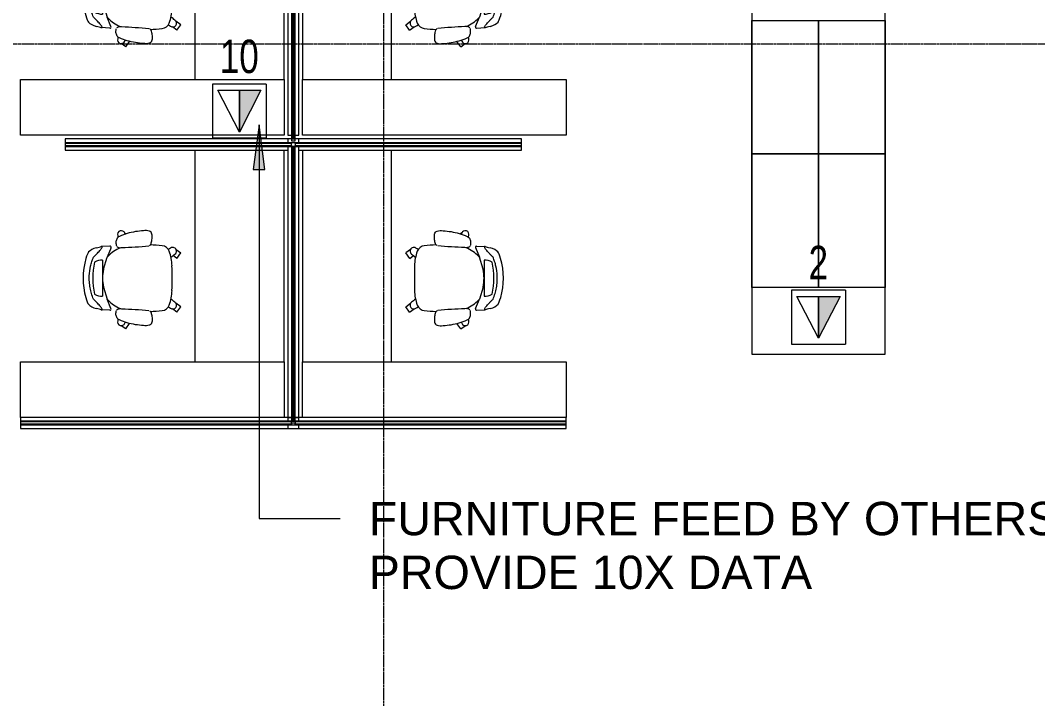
# Model space of a CAD drawing. Header units: inches. Extents: x -1205 to 1409, y -1117 to 895.
# Drawn here: x -188.3 to 85.8, y -152.6 to 30.2 of the extents above; entities that cross this region are included whole.
import ezdxf

# ---------------------------------------------------------------- set-up
doc = ezdxf.new("R2010")
doc.units = ezdxf.units.IN
doc.header["$MEASUREMENT"] = 0
doc.linetypes.add('Grid Line 1_4_', pattern=[0.4375, 0.25, -0.0625, 0.0625, -0.0625])
for name, color, linetype, lineweight in [('A-ANNO-NOTE', 131, 'Continuous', 9), ('G-ANNO-TEXT', 231, 'Continuous', 9), ('I-FURN', 30, 'Continuous', 9), ('Q-CASE', 31, 'Continuous', 9), ('S-GRID', 1, 'Continuous', 9)]:
    doc.layers.add(name, color=color, linetype=linetype, lineweight=lineweight)
doc.styles.add('Arial_1', font='arial.ttf', dxfattribs={"width": 0.75, "height": 9})
doc.styles.add('Arial_3', font='arial.ttf', dxfattribs={"height": 9})

# ---------------------------------------------------------------- blocks, each defined once
blk = doc.blocks.new('Workstation 3D - Workstation 3D-V95-8TH FLOOR TELECOM PLAN')
at = {"layer": 'I-FURN', "color": 53}
for p, q in [((-31.5, 16), (-31.5, 15)), ((-30.5, 16), (-31.5, 16)), ((-31.5, 14), (-31.5, -47)), ((-30.5, 15), (-30.5, 14.75)), ((-30.25, 15), (-30.5, 15)), ((-30.5, 14.25), (-30.5, -47)), ((-30.25, 14), (-30.25, -47)), ((-29.75, 14), (-30.25, 14)), ((45, 15), (-29.75, 15)), ((-29.75, -47), (-29.75, 14)), ((43.5, 16), (-29.5, 16)), ((44.5, 14.75), (-29.5, 14.75)), ((-29.5, 14.75), (-29.5, 14.25)), ((-29.5, 14.25), (44.5, 14.25)), ((-29.5, -47), (-29.5, 14)), ((-29.5, 14), (45, 14)), ((43.5, 15), (43.5, 16)), ((43.5, 13), (43.5, 14)), ((44.5, 14.25), (44.5, 14.75)), ((45, 14), (45, 15)), ((-28.5, -47), (-28.5, 13)), ((-28.5, 13), (43.5, 13)), ((28.5, 12), (-28.5, 12)), ((28.5, -59), (28.5, 12)), ((28.5, 12), (43.5, 12)), ((43.5, 12), (43.5, -59)), ((-28.5, -12), (28.5, -12)), ((-1.69, -17.04), (-0.79, -15.8)), ((0.66, -16.86), (-0.79, -15.8)), ((13.72, -15.8), (12.77, -17.11)), ((15.17, -16.85), (13.72, -15.8)), ((0.66, -16.86), (-0.08, -17.88)), ((15.17, -16.85), (14.29, -18.07)), ((19.66, -30.65), (18.21, -29.6)), ((-6.23, -30.93), (-5.94, -30.52)), ((19.66, -30.65), (18.8, -31.83)), ((-2.65, -34.88), (-2.5, -37.23)), ((-2.26, -34.6), (0.31, -35.68)), ((14.21, -34.62), (11.69, -35.68)), ((14.65, -34.88), (14.5, -37.23)), ((3.6, -36.65), (0.31, -35.68)), ((1.11, -36.91), (10.89, -36.91)), ((8.4, -36.65), (11.69, -35.68)), ((-31.5, -47), (-30.5, -47)), ((-30.5, -47), (-30.25, -47)), ((-30.25, -47), (-29.75, -47)), ((-29.75, -47), (-29.5, -47)), ((-29.5, -47), (-28.5, -47)), ((43.5, -59), (28.5, -59))]:
    blk.add_line(p, q, dxfattribs=at)
for centre, radius, start, end in [((-0.48, -21.04), 2.27, 109.9993, 174.0007), ((-1.29, -17.96), 1, 35.9985, 215.9985), ((11.53, -9.97), 16.11, 212.1925, 214.6823), ((2.88, -30.25), 12.08, 91.0984, 109.9993), ((-12.86, -27.69), 16.11, 35.009, 39.8044), ((6, -193.18), 175.03, 88.9016, 91.0984), ((9.12, -30.25), 12.08, 70.0007, 88.9016), ((24.86, -27.69), 16.11, 140.1956, 144.991), ((13.29, -17.96), 1, 324.0015, 144.0015), ((12.48, -21.04), 2.27, 5.9993, 70.0007), ((0.47, -9.97), 16.11, 325.3177, 327.8075), ((41.47, -25.44), 44.45, 174.0007, 178.1743), ((-29.47, -25.44), 44.45, 1.8238, 5.9993), ((-5.8, -31.84), 1, 108.0169, 287.9954), ((-0.13, -45.84), 16.11, 110.8359, 111.8074), ((-9.44, -17.17), 16.11, 284.1895, 285.7937), ((6.8, -28.48), 9.67, 201.7441, 226.3906), ((5.2, -28.48), 9.67, 313.6094, 338.2199), ((21.44, -17.17), 16.11, 254.1918, 255.8105), ((17.8, -31.84), 1, 252.0046, 72.0046), ((12.13, -45.84), 16.11, 68.1986, 69.1747), ((-2.35, -34.88), 0.299, 62.2107, 180), ((2.53, -33.61), 3.04, 217.9047, 223.0137), ((9.47, -33.61), 3.04, 316.9863, 322.0953), ((14.35, -34.88), 0.299, 360, 117.7893), ((6.54, -36.68), 5.43, 182.4742, 206.081), ((6, -25.07), 11.82, 258.2823, 281.7177), ((5.46, -36.68), 5.43, 333.9837, 357.5258), ((5.99, -18.6), 20.92, 258.0532, 282.0195)]:
    blk.add_arc(centre, radius, start, end, dxfattribs=at)
for centre, major_axis, ratio, start_param, end_param in [((2.77, -43.08), (-5.26, 6.07), 0.093478, 6.087046, 6.482366), ((0.86, -53.4), (-3.51, 16.55), 0.017492, 5.826627, 6.063799), ((10.89, -53.34), (3.75, 16.5), 0.012487, 0.219606, 0.459643), ((9.13, -43), (5.36, 5.98), 0.09349, 6.085578, 6.480904), ((8.73, -16.87), (9.2, 24.13), 0.265011, 2.77447, 3.04227), ((1.08, -41.17), (-2.19, 0.61), 0.13132, 0.233737, 1.431598), ((10.92, -41.18), (2.19, 0.62), 0.126478, 4.827339, 5.983681), ((3.93, -16.63), (-8.52, 24.38), 0.258653, 3.242363, 3.514252), ((6, -26.48), (17.15, 0), 0.912367, 4.398205, 5.023418)]:
    blk.add_ellipse(centre, major_axis=major_axis, ratio=ratio, start_param=start_param, end_param=end_param, dxfattribs=at)
for points, knots in [([(-6.68, -24.26), (-6.76, -24.52), (-6.86, -25.05), (-6.81, -25.59), (-6.76, -25.84)], [2.8426875, 2.8426875, 2.8426875, 2.8426875, 3.098779, 3.34545, 3.34545, 3.34545, 3.34545]), ([(-2.23, -31.75), (-2.28, -30.53), (-2.41, -28.09), (-2.59, -25.64), (-2.69, -24.41)], [0.04328253, 0.04328253, 0.04328253, 0.04328253, 0.06236378, 0.08167587, 0.08167587, 0.08167587, 0.08167587]), ([(14.23, -31.75), (14.28, -30.53), (14.41, -28.09), (14.59, -25.64), (14.69, -24.41)], [0.04328253, 0.04328253, 0.04328253, 0.04328253, 0.06236378, 0.08167587, 0.08167587, 0.08167587, 0.08167587]), ([(18.68, -24.26), (18.76, -24.52), (18.86, -25.05), (18.81, -25.59), (18.76, -25.84)], [2.8426875, 2.8426875, 2.8426875, 2.8426875, 3.098779, 3.34545, 3.34545, 3.34545, 3.34545]), ([(-6.76, -25.84), (-6.73, -26.58), (-6.58, -28.06), (-6.08, -30.23), (-5.57, -31.64), (-5.27, -32.32)], [3.1822403, 3.1822403, 3.1822403, 3.1822403, 3.3042578, 3.427853, 3.5514483, 3.5514483, 3.5514483, 3.5514483]), ([(18.76, -25.84), (18.73, -26.58), (18.58, -28.06), (18.08, -30.23), (17.57, -31.64), (17.27, -32.32)], [3.1822403, 3.1822403, 3.1822403, 3.1822403, 3.3042578, 3.427853, 3.5514483, 3.5514483, 3.5514483, 3.5514483]), ([(-2.59, -33.07), (-2.41, -32.9), (-2.16, -32.47), (-2.17, -31.97), (-2.23, -31.75)], [-0.815548, -0.815548, -0.815548, -0.815548, -0.244346, 0.287587, 0.287587, 0.287587, 0.287587]), ([(14.59, -33.07), (14.41, -32.9), (14.16, -32.47), (14.17, -31.97), (14.23, -31.75)], [-0.815548, -0.815548, -0.815548, -0.815548, -0.244346, 0.287587, 0.287587, 0.287587, 0.287587]), ([(0.33, -39.32), (0.14, -39.12), (-0.24, -38.75), (-0.93, -38.07), (-1.52, -37.54), (-2, -37.18), (-2.19, -37.07), (-2.28, -37.03)], [-1, -1, -1, -1, -0.833333, -0.666667, -0.333333, -0.166667, 0, 0, 0, 0]), ([(14.28, -37.03), (14.19, -37.07), (14, -37.18), (13.52, -37.54), (12.93, -38.07), (12.24, -38.75), (11.86, -39.12), (11.67, -39.32)], [-1, -1, -1, -1, -0.833333, -0.666667, -0.333333, -0.166667, 0, 0, 0, 0]), ([(11.67, -39.32), (11.17, -39.52), (10.16, -39.87), (8.59, -40.26), (6.98, -40.46), (5.02, -40.49), (3.19, -40.23), (1.53, -39.77), (0.73, -39.48), (0.33, -39.32)], [-1, -1, -1, -1, -0.861111, -0.722222, -0.583333, -0.444444, -0.222222, -0.111111, 0, 0, 0, 0])]:
    blk.add_open_spline(points, degree=3, knots=knots, dxfattribs=at)
for points in [[(-5.88, -23.58), (-6.06, -23.61), (-6.42, -23.76), (-6.63, -24.09), (-6.68, -24.26)], [(-3.48, -23.75), (-3.87, -23.64), (-4.67, -23.5), (-5.48, -23.53), (-5.88, -23.58)], [(-2.76, -24.24), (-2.85, -24.12), (-3.07, -23.92), (-3.34, -23.79), (-3.48, -23.75)], [(14.76, -24.24), (14.85, -24.12), (15.07, -23.92), (15.34, -23.79), (15.48, -23.75)], [(15.48, -23.75), (15.87, -23.64), (16.67, -23.5), (17.48, -23.53), (17.88, -23.58)], [(17.88, -23.58), (18.06, -23.61), (18.42, -23.76), (18.63, -24.09), (18.68, -24.26)], [(-5.27, -32.32), (-5.2, -32.49), (-4.99, -32.8), (-4.68, -33.01), (-4.51, -33.08)], [(17.27, -32.32), (17.2, -32.49), (16.99, -32.8), (16.68, -33.01), (16.51, -33.08)], [(-4.51, -33.08), (-4.23, -33.2), (-3.62, -33.34), (-3, -33.25), (-2.71, -33.14)], [(16.51, -33.08), (16.23, -33.2), (15.62, -33.34), (15, -33.25), (14.71, -33.14)]]:
    blk.add_open_spline(points, degree=3, dxfattribs=at)
blk = doc.blocks.new('Workstation 3D - Workstation 3D-V96-8TH FLOOR TELECOM PLAN')
at = {"layer": 'I-FURN', "color": 53}
for p, q in [((28.5, -12), (28.5, 59)), ((28.5, 59), (43.5, 59)), ((43.5, 59), (43.5, -12)), ((-30.5, 47), (-31.5, 47)), ((-31.5, 47), (-31.5, -14)), ((-30.25, 47), (-30.5, 47)), ((-30.5, 47), (-30.5, -14.25)), ((-29.75, 47), (-30.25, 47)), ((-30.25, 47), (-30.25, -14)), ((-29.75, -14), (-29.75, 47)), ((-29.5, 47), (-29.75, 47)), ((-29.5, -14), (-29.5, 47)), ((-28.5, 47), (-29.5, 47)), ((-28.5, -13), (-28.5, 47)), ((-2.65, 34.88), (-2.5, 37.23)), ((-2.26, 34.6), (0.31, 35.68)), ((3.6, 36.65), (0.31, 35.68)), ((1.11, 36.91), (10.89, 36.91)), ((8.4, 36.65), (11.69, 35.68)), ((14.21, 34.62), (11.69, 35.68)), ((14.65, 34.88), (14.5, 37.23)), ((-6.23, 30.93), (-5.94, 30.52)), ((19.66, 30.65), (18.21, 29.6)), ((19.66, 30.65), (18.8, 31.83)), ((-1.69, 17.04), (-0.79, 15.8)), ((0.66, 16.86), (-0.79, 15.8)), ((0.66, 16.86), (-0.08, 17.88)), ((13.72, 15.8), (12.77, 17.11)), ((15.17, 16.85), (13.72, 15.8)), ((15.17, 16.85), (14.29, 18.07)), ((28.5, 12), (-28.5, 12)), ((-28.5, -12), (28.5, -12)), ((43.5, -13), (-28.5, -13)), ((43.5, -12), (28.5, -12)), ((43.5, -14), (43.5, -13)), ((-31.5, -15), (-31.5, -16)), ((-31.5, -16), (-30.5, -16)), ((-30.5, -14.75), (-30.5, -15)), ((-30.5, -15), (-30.25, -15)), ((-30.25, -14), (-29.75, -14)), ((-29.75, -15), (45, -15)), ((45, -14), (-29.5, -14)), ((-29.5, -14.25), (-29.5, -14.75)), ((44.5, -14.25), (-29.5, -14.25)), ((-29.5, -14.75), (44.5, -14.75)), ((-29.5, -16), (43.5, -16)), ((43.5, -16), (43.5, -15)), ((44.5, -14.75), (44.5, -14.25)), ((45, -15), (45, -14))]:
    blk.add_line(p, q, dxfattribs=at)
for centre, radius, start, end in [((6.54, 36.68), 5.43, 153.919, 177.5258), ((5.99, 18.6), 20.92, 77.9805, 101.9468), ((5.46, 36.68), 5.43, 2.4742, 26.0163), ((2.53, 33.61), 3.04, 136.9863, 142.0953), ((6, 25.07), 11.82, 78.2823, 101.7177), ((9.47, 33.61), 3.04, 37.9047, 43.0137), ((-2.35, 34.88), 0.299, 180, 297.7893), ((6.8, 28.48), 9.67, 133.6094, 158.2559), ((5.2, 28.48), 9.67, 21.7801, 46.3906), ((14.35, 34.88), 0.299, 242.2107, 0), ((-5.8, 31.84), 1, 72.0046, 251.9831), ((-0.13, 45.84), 16.11, 248.1926, 249.1641), ((-9.44, 17.17), 16.11, 74.2063, 75.8105), ((21.44, 17.17), 16.11, 104.1895, 105.8082), ((17.8, 31.84), 1, 287.9954, 107.9954), ((12.13, 45.84), 16.11, 290.8253, 291.8014), ((41.47, 25.44), 44.45, 181.8257, 185.9993), ((-29.47, 25.44), 44.45, 354.0007, 358.1762), ((-0.48, 21.04), 2.27, 185.9993, 250.0007), ((12.48, 21.04), 2.27, 289.9993, 354.0007), ((-1.29, 17.96), 1, 144.0015, 324.0015), ((11.53, 9.97), 16.11, 145.3177, 147.8075), ((2.88, 30.25), 12.08, 250.0007, 268.9016), ((-12.86, 27.69), 16.11, 320.1956, 324.991), ((6, 193.18), 175.03, 268.9016, 271.0984), ((9.12, 30.25), 12.08, 271.0984, 289.9993), ((24.86, 27.69), 16.11, 215.009, 219.8044), ((13.29, 17.96), 1, 215.9985, 35.9985), ((0.47, 9.97), 16.11, 32.1925, 34.6823)]:
    blk.add_arc(centre, radius, start, end, dxfattribs=at)
for centre, major_axis, ratio, start_param, end_param in [((1.08, 41.17), (2.19, 0.61), 0.13132, 1.709994, 2.907856), ((6, 26.48), (-17.15, 0), 0.912367, 4.40136, 5.026573), ((10.92, 41.18), (-2.19, 0.62), 0.126478, 3.441097, 4.597438), ((0.86, 53.4), (3.51, 16.55), 0.017492, 3.360979, 3.598151), ((8.73, 16.87), (-9.2, 24.13), 0.265011, 0.099323, 0.367123), ((3.93, 16.63), (8.52, 24.38), 0.258653, 5.910526, 6.182415), ((10.89, 53.34), (-3.75, 16.5), 0.012487, 2.68195, 2.921986), ((2.77, 43.08), (5.26, 6.07), 0.093478, 2.942412, 3.337732), ((9.13, 43), (-5.36, 5.98), 0.09349, 2.943874, 3.3392)]:
    blk.add_ellipse(centre, major_axis=major_axis, ratio=ratio, start_param=start_param, end_param=end_param, dxfattribs=at)
for points, knots in [([(0.33, 39.32), (0.14, 39.12), (-0.24, 38.75), (-0.93, 38.07), (-1.52, 37.54), (-2, 37.18), (-2.19, 37.07), (-2.28, 37.03)], [-1, -1, -1, -1, -0.833333, -0.666667, -0.333333, -0.166667, 0, 0, 0, 0]), ([(11.67, 39.32), (11.17, 39.52), (10.16, 39.87), (8.59, 40.26), (6.98, 40.46), (5.02, 40.49), (3.19, 40.23), (1.53, 39.77), (0.73, 39.48), (0.33, 39.32)], [-1, -1, -1, -1, -0.861111, -0.722222, -0.583333, -0.444444, -0.222222, -0.111111, 0, 0, 0, 0]), ([(14.28, 37.03), (14.19, 37.07), (14, 37.18), (13.52, 37.54), (12.93, 38.07), (12.24, 38.75), (11.86, 39.12), (11.67, 39.32)], [-1, -1, -1, -1, -0.833333, -0.666667, -0.333333, -0.166667, 0, 0, 0, 0]), ([(-2.59, 33.07), (-2.41, 32.9), (-2.16, 32.47), (-2.17, 31.97), (-2.23, 31.75)], [-0.815548, -0.815548, -0.815548, -0.815548, -0.244346, 0.287587, 0.287587, 0.287587, 0.287587]), ([(14.59, 33.07), (14.41, 32.9), (14.16, 32.47), (14.17, 31.97), (14.23, 31.75)], [-0.815548, -0.815548, -0.815548, -0.815548, -0.244346, 0.287587, 0.287587, 0.287587, 0.287587]), ([(-6.76, 25.84), (-6.73, 26.58), (-6.58, 28.06), (-6.08, 30.23), (-5.57, 31.64), (-5.27, 32.32)], [3.1822403, 3.1822403, 3.1822403, 3.1822403, 3.3042578, 3.427853, 3.5514483, 3.5514483, 3.5514483, 3.5514483]), ([(-2.23, 31.75), (-2.28, 30.53), (-2.41, 28.09), (-2.59, 25.64), (-2.69, 24.41)], [0.04328253, 0.04328253, 0.04328253, 0.04328253, 0.06236378, 0.08167587, 0.08167587, 0.08167587, 0.08167587]), ([(14.23, 31.75), (14.28, 30.53), (14.41, 28.09), (14.59, 25.64), (14.69, 24.41)], [0.04328253, 0.04328253, 0.04328253, 0.04328253, 0.06236378, 0.08167587, 0.08167587, 0.08167587, 0.08167587]), ([(18.76, 25.84), (18.73, 26.58), (18.58, 28.06), (18.08, 30.23), (17.57, 31.64), (17.27, 32.32)], [3.1822403, 3.1822403, 3.1822403, 3.1822403, 3.3042578, 3.427853, 3.5514483, 3.5514483, 3.5514483, 3.5514483]), ([(-6.68, 24.26), (-6.76, 24.52), (-6.86, 25.05), (-6.81, 25.59), (-6.76, 25.84)], [2.8426875, 2.8426875, 2.8426875, 2.8426875, 3.098779, 3.34545, 3.34545, 3.34545, 3.34545]), ([(18.68, 24.26), (18.76, 24.52), (18.86, 25.05), (18.81, 25.59), (18.76, 25.84)], [2.8426875, 2.8426875, 2.8426875, 2.8426875, 3.098779, 3.34545, 3.34545, 3.34545, 3.34545])]:
    blk.add_open_spline(points, degree=3, knots=knots, dxfattribs=at)
for points in [[(-5.27, 32.32), (-5.2, 32.49), (-4.99, 32.8), (-4.68, 33.01), (-4.51, 33.08)], [(-4.51, 33.08), (-4.23, 33.2), (-3.62, 33.34), (-3, 33.25), (-2.71, 33.14)], [(16.51, 33.08), (16.23, 33.2), (15.62, 33.34), (15, 33.25), (14.71, 33.14)], [(17.27, 32.32), (17.2, 32.49), (16.99, 32.8), (16.68, 33.01), (16.51, 33.08)], [(-5.88, 23.58), (-6.06, 23.61), (-6.42, 23.76), (-6.63, 24.09), (-6.68, 24.26)], [(-3.48, 23.75), (-3.87, 23.64), (-4.67, 23.5), (-5.48, 23.53), (-5.88, 23.58)], [(-2.76, 24.24), (-2.85, 24.12), (-3.07, 23.92), (-3.34, 23.79), (-3.48, 23.75)], [(14.76, 24.24), (14.85, 24.12), (15.07, 23.92), (15.34, 23.79), (15.48, 23.75)], [(15.48, 23.75), (15.87, 23.64), (16.67, 23.5), (17.48, 23.53), (17.88, 23.58)], [(17.88, 23.58), (18.06, 23.61), (18.42, 23.76), (18.63, 24.09), (18.68, 24.26)]]:
    blk.add_open_spline(points, degree=3, dxfattribs=at)
blk = doc.blocks.new('Workstation 3D - Workstation 3D-V97-8TH FLOOR TELECOM PLAN')
at = {"layer": 'I-FURN', "color": 53}
for p, q in [((-31.5, 16), (-31.5, 15)), ((-30.5, 16), (-31.5, 16)), ((-31.5, 14), (-31.5, -47)), ((-30.5, 15), (-30.5, -47)), ((-30.25, 15), (-30.5, 15)), ((-30.25, 14), (-30.25, -47)), ((-29.75, 14), (-30.25, 14)), ((44.75, 15), (-29.75, 15)), ((-29.75, -47), (-29.75, 14)), ((43.5, 16), (-29.5, 16)), ((44.5, 14.75), (-29.5, 14.75)), ((-29.5, 14.75), (-29.5, 14.25)), ((-29.5, 14.25), (44.5, 14.25)), ((-29.5, -47), (-29.5, 14)), ((-29.5, 14), (44.75, 14)), ((43.5, 15), (43.5, 16)), ((44.5, 16), (43.5, 16)), ((43.5, 16), (43.5, 15)), ((43.5, 13), (43.5, 14)), ((43.5, 14), (43.5, -59)), ((44.5, 15), (44.5, 14.75)), ((44.75, 15), (44.5, 15)), ((44.5, 14.25), (44.5, 14.75)), ((44.5, 14.25), (44.5, -59)), ((45.25, 14), (44.75, 14)), ((44.75, 14), (44.75, -59)), ((45, 14), (45, 15)), ((45.5, 15), (45.25, 15)), ((45.25, -59), (45.25, 14)), ((46.5, 16), (45.5, 16)), ((45.5, -59), (45.5, 15)), ((46.5, -59), (46.5, 16)), ((-28.5, -47), (-28.5, 13)), ((-28.5, 13), (43.5, 13)), ((28.5, 12), (-28.5, 12)), ((28.5, -59), (28.5, 12)), ((28.5, 12), (43.5, 12)), ((43.5, 12), (43.5, -59)), ((-28.5, -12), (28.5, -12)), ((-1.69, -17.04), (-0.79, -15.8)), ((0.66, -16.86), (-0.79, -15.8)), ((13.72, -15.8), (12.77, -17.11)), ((15.17, -16.85), (13.72, -15.8)), ((0.66, -16.86), (-0.08, -17.88)), ((15.17, -16.85), (14.29, -18.07)), ((19.66, -30.65), (18.21, -29.6)), ((-6.23, -30.93), (-5.94, -30.52)), ((19.66, -30.65), (18.8, -31.83)), ((-2.65, -34.88), (-2.5, -37.23)), ((-2.26, -34.6), (0.31, -35.68)), ((14.21, -34.62), (11.69, -35.68)), ((14.65, -34.88), (14.5, -37.23)), ((3.6, -36.65), (0.31, -35.68)), ((1.11, -36.91), (10.89, -36.91)), ((8.4, -36.65), (11.69, -35.68)), ((-31.5, -47), (-30.5, -47)), ((-30.5, -47), (-30.25, -47)), ((-30.25, -47), (-29.75, -47)), ((-29.75, -47), (-29.5, -47)), ((-29.5, -47), (-28.5, -47)), ((43.5, -59), (28.5, -59)), ((43.5, -59), (44.5, -59)), ((44.5, -59), (44.75, -59)), ((44.75, -59), (45.25, -59)), ((45.25, -59), (45.5, -59)), ((45.5, -59), (46.5, -59))]:
    blk.add_line(p, q, dxfattribs=at)
for centre, radius, start, end in [((-0.48, -21.04), 2.27, 109.9993, 174.0007), ((-1.29, -17.96), 1, 35.9985, 215.9985), ((11.53, -9.97), 16.11, 212.1925, 214.6823), ((2.88, -30.25), 12.08, 91.0984, 109.9993), ((-12.86, -27.69), 16.11, 35.009, 39.8044), ((6, -193.18), 175.03, 88.9016, 91.0984), ((9.12, -30.25), 12.08, 70.0007, 88.9016), ((24.86, -27.69), 16.11, 140.1956, 144.991), ((13.29, -17.96), 1, 324.0015, 144.0015), ((12.48, -21.04), 2.27, 5.9993, 70.0007), ((0.47, -9.97), 16.11, 325.3177, 327.8075), ((41.47, -25.44), 44.45, 174.0007, 178.1743), ((-29.47, -25.44), 44.45, 1.8238, 5.9993), ((-5.8, -31.84), 1, 108.0169, 287.9954), ((-0.13, -45.84), 16.11, 110.8359, 111.8074), ((-9.44, -17.17), 16.11, 284.1895, 285.7937), ((6.8, -28.48), 9.67, 201.7441, 226.3906), ((5.2, -28.48), 9.67, 313.6094, 338.2199), ((21.44, -17.17), 16.11, 254.1918, 255.8105), ((17.8, -31.84), 1, 252.0046, 72.0046), ((12.13, -45.84), 16.11, 68.1986, 69.1747), ((-2.35, -34.88), 0.299, 62.2107, 180), ((2.53, -33.61), 3.04, 217.9047, 223.0137), ((9.47, -33.61), 3.04, 316.9863, 322.0953), ((14.35, -34.88), 0.299, 360, 117.7893), ((6.54, -36.68), 5.43, 182.4742, 206.081), ((6, -25.07), 11.82, 258.2823, 281.7177), ((5.46, -36.68), 5.43, 333.9837, 357.5258), ((5.99, -18.6), 20.92, 258.0532, 282.0195)]:
    blk.add_arc(centre, radius, start, end, dxfattribs=at)
for centre, major_axis, ratio, start_param, end_param in [((2.77, -43.08), (-5.26, 6.07), 0.093478, 6.087046, 6.482366), ((0.86, -53.4), (-3.51, 16.55), 0.017492, 5.826627, 6.063799), ((10.89, -53.34), (3.75, 16.5), 0.012487, 0.219606, 0.459643), ((9.13, -43), (5.36, 5.98), 0.09349, 6.085578, 6.480904), ((8.73, -16.87), (9.2, 24.13), 0.265011, 2.77447, 3.04227), ((1.08, -41.17), (-2.19, 0.61), 0.13132, 0.233737, 1.431598), ((10.92, -41.18), (2.19, 0.62), 0.126478, 4.827339, 5.983681), ((3.93, -16.63), (-8.52, 24.38), 0.258653, 3.242363, 3.514252), ((6, -26.48), (17.15, 0), 0.912367, 4.398205, 5.023418)]:
    blk.add_ellipse(centre, major_axis=major_axis, ratio=ratio, start_param=start_param, end_param=end_param, dxfattribs=at)
for points, knots in [([(-6.68, -24.26), (-6.76, -24.52), (-6.86, -25.05), (-6.81, -25.59), (-6.76, -25.84)], [2.8426875, 2.8426875, 2.8426875, 2.8426875, 3.098779, 3.34545, 3.34545, 3.34545, 3.34545]), ([(-2.23, -31.75), (-2.28, -30.53), (-2.41, -28.09), (-2.59, -25.64), (-2.69, -24.41)], [0.04328253, 0.04328253, 0.04328253, 0.04328253, 0.06236378, 0.08167587, 0.08167587, 0.08167587, 0.08167587]), ([(14.23, -31.75), (14.28, -30.53), (14.41, -28.09), (14.59, -25.64), (14.69, -24.41)], [0.04328253, 0.04328253, 0.04328253, 0.04328253, 0.06236378, 0.08167587, 0.08167587, 0.08167587, 0.08167587]), ([(18.68, -24.26), (18.76, -24.52), (18.86, -25.05), (18.81, -25.59), (18.76, -25.84)], [2.8426875, 2.8426875, 2.8426875, 2.8426875, 3.098779, 3.34545, 3.34545, 3.34545, 3.34545]), ([(-6.76, -25.84), (-6.73, -26.58), (-6.58, -28.06), (-6.08, -30.23), (-5.57, -31.64), (-5.27, -32.32)], [3.1822403, 3.1822403, 3.1822403, 3.1822403, 3.3042578, 3.427853, 3.5514483, 3.5514483, 3.5514483, 3.5514483]), ([(18.76, -25.84), (18.73, -26.58), (18.58, -28.06), (18.08, -30.23), (17.57, -31.64), (17.27, -32.32)], [3.1822403, 3.1822403, 3.1822403, 3.1822403, 3.3042578, 3.427853, 3.5514483, 3.5514483, 3.5514483, 3.5514483]), ([(-2.59, -33.07), (-2.41, -32.9), (-2.16, -32.47), (-2.17, -31.97), (-2.23, -31.75)], [-0.815548, -0.815548, -0.815548, -0.815548, -0.244346, 0.287587, 0.287587, 0.287587, 0.287587]), ([(14.59, -33.07), (14.41, -32.9), (14.16, -32.47), (14.17, -31.97), (14.23, -31.75)], [-0.815548, -0.815548, -0.815548, -0.815548, -0.244346, 0.287587, 0.287587, 0.287587, 0.287587]), ([(0.33, -39.32), (0.14, -39.12), (-0.24, -38.75), (-0.93, -38.07), (-1.52, -37.54), (-2, -37.18), (-2.19, -37.07), (-2.28, -37.03)], [-1, -1, -1, -1, -0.833333, -0.666667, -0.333333, -0.166667, 0, 0, 0, 0]), ([(14.28, -37.03), (14.19, -37.07), (14, -37.18), (13.52, -37.54), (12.93, -38.07), (12.24, -38.75), (11.86, -39.12), (11.67, -39.32)], [-1, -1, -1, -1, -0.833333, -0.666667, -0.333333, -0.166667, 0, 0, 0, 0]), ([(11.67, -39.32), (11.17, -39.52), (10.16, -39.87), (8.59, -40.26), (6.98, -40.46), (5.02, -40.49), (3.19, -40.23), (1.53, -39.77), (0.73, -39.48), (0.33, -39.32)], [-1, -1, -1, -1, -0.861111, -0.722222, -0.583333, -0.444444, -0.222222, -0.111111, 0, 0, 0, 0])]:
    blk.add_open_spline(points, degree=3, knots=knots, dxfattribs=at)
for points in [[(-5.88, -23.58), (-6.06, -23.61), (-6.42, -23.76), (-6.63, -24.09), (-6.68, -24.26)], [(-3.48, -23.75), (-3.87, -23.64), (-4.67, -23.5), (-5.48, -23.53), (-5.88, -23.58)], [(-2.76, -24.24), (-2.85, -24.12), (-3.07, -23.92), (-3.34, -23.79), (-3.48, -23.75)], [(14.76, -24.24), (14.85, -24.12), (15.07, -23.92), (15.34, -23.79), (15.48, -23.75)], [(15.48, -23.75), (15.87, -23.64), (16.67, -23.5), (17.48, -23.53), (17.88, -23.58)], [(17.88, -23.58), (18.06, -23.61), (18.42, -23.76), (18.63, -24.09), (18.68, -24.26)], [(-5.27, -32.32), (-5.2, -32.49), (-4.99, -32.8), (-4.68, -33.01), (-4.51, -33.08)], [(17.27, -32.32), (17.2, -32.49), (16.99, -32.8), (16.68, -33.01), (16.51, -33.08)], [(-4.51, -33.08), (-4.23, -33.2), (-3.62, -33.34), (-3, -33.25), (-2.71, -33.14)], [(16.51, -33.08), (16.23, -33.2), (15.62, -33.34), (15, -33.25), (14.71, -33.14)]]:
    blk.add_open_spline(points, degree=3, dxfattribs=at)
blk = doc.blocks.new('Workstation 3D - Workstation 3D-V98-8TH FLOOR TELECOM PLAN')
at = {"layer": 'I-FURN', "color": 53}
for p, q in [((28.5, -12), (28.5, 59)), ((28.5, 59), (43.5, 59)), ((44.5, 59), (43.5, 59)), ((43.5, 59), (43.5, -14)), ((43.5, 59), (43.5, -12)), ((44.75, 59), (44.5, 59)), ((44.5, 59), (44.5, -14.25)), ((45.25, 59), (44.75, 59)), ((44.75, 59), (44.75, -14)), ((45.25, -14), (45.25, 59)), ((45.5, 59), (45.25, 59)), ((45.5, -15), (45.5, 59)), ((46.5, 59), (45.5, 59)), ((46.5, -16), (46.5, 59)), ((-30.5, 47), (-31.5, 47)), ((-31.5, 47), (-31.5, -14)), ((-30.25, 47), (-30.5, 47)), ((-30.5, 47), (-30.5, -15)), ((-29.75, 47), (-30.25, 47)), ((-30.25, 47), (-30.25, -14)), ((-29.75, -14), (-29.75, 47)), ((-29.5, 47), (-29.75, 47)), ((-29.5, -14), (-29.5, 47)), ((-28.5, 47), (-29.5, 47)), ((-28.5, -13), (-28.5, 47)), ((-2.65, 34.88), (-2.5, 37.23)), ((-2.26, 34.6), (0.31, 35.68)), ((3.6, 36.65), (0.31, 35.68)), ((1.11, 36.91), (10.89, 36.91)), ((8.4, 36.65), (11.69, 35.68)), ((14.21, 34.62), (11.69, 35.68)), ((14.65, 34.88), (14.5, 37.23)), ((-6.23, 30.93), (-5.94, 30.52)), ((19.66, 30.65), (18.21, 29.6)), ((19.66, 30.65), (18.8, 31.83)), ((-1.69, 17.04), (-0.79, 15.8)), ((0.66, 16.86), (-0.79, 15.8)), ((0.66, 16.86), (-0.08, 17.88)), ((13.72, 15.8), (12.77, 17.11)), ((15.17, 16.85), (13.72, 15.8)), ((15.17, 16.85), (14.29, 18.07)), ((28.5, 12), (-28.5, 12)), ((-28.5, -12), (28.5, -12)), ((43.5, -13), (-28.5, -13)), ((43.5, -12), (28.5, -12)), ((43.5, -14), (43.5, -13)), ((-31.5, -15), (-31.5, -16)), ((-31.5, -16), (-30.5, -16)), ((-30.5, -15), (-30.25, -15)), ((-30.25, -14), (-29.75, -14)), ((-29.75, -15), (44.75, -15)), ((44.75, -14), (-29.5, -14)), ((-29.5, -14.25), (-29.5, -14.75)), ((44.5, -14.25), (-29.5, -14.25)), ((-29.5, -14.75), (44.5, -14.75)), ((-29.5, -16), (43.5, -16)), ((43.5, -16), (43.5, -15)), ((43.5, -15), (43.5, -16)), ((43.5, -16), (44.5, -16)), ((44.5, -14.75), (44.5, -14.25)), ((44.5, -14.75), (44.5, -15)), ((44.5, -15), (44.75, -15)), ((44.75, -14), (45.25, -14)), ((45, -15), (45, -14)), ((45.25, -15), (45.5, -15)), ((45.5, -16), (46.5, -16))]:
    blk.add_line(p, q, dxfattribs=at)
for centre, radius, start, end in [((6.54, 36.68), 5.43, 153.919, 177.5258), ((5.99, 18.6), 20.92, 77.9805, 101.9468), ((5.46, 36.68), 5.43, 2.4742, 26.0163), ((2.53, 33.61), 3.04, 136.9863, 142.0953), ((6, 25.07), 11.82, 78.2823, 101.7177), ((9.47, 33.61), 3.04, 37.9047, 43.0137), ((-2.35, 34.88), 0.299, 180, 297.7893), ((6.8, 28.48), 9.67, 133.6094, 158.2559), ((5.2, 28.48), 9.67, 21.7801, 46.3906), ((14.35, 34.88), 0.299, 242.2107, 0), ((-5.8, 31.84), 1, 72.0046, 251.9831), ((-0.13, 45.84), 16.11, 248.1926, 249.1641), ((-9.44, 17.17), 16.11, 74.2063, 75.8105), ((21.44, 17.17), 16.11, 104.1895, 105.8082), ((17.8, 31.84), 1, 287.9954, 107.9954), ((12.13, 45.84), 16.11, 290.8253, 291.8014), ((41.47, 25.44), 44.45, 181.8257, 185.9993), ((-29.47, 25.44), 44.45, 354.0007, 358.1762), ((-0.48, 21.04), 2.27, 185.9993, 250.0007), ((12.48, 21.04), 2.27, 289.9993, 354.0007), ((-1.29, 17.96), 1, 144.0015, 324.0015), ((11.53, 9.97), 16.11, 145.3177, 147.8075), ((2.88, 30.25), 12.08, 250.0007, 268.9016), ((-12.86, 27.69), 16.11, 320.1956, 324.991), ((6, 193.18), 175.03, 268.9016, 271.0984), ((9.12, 30.25), 12.08, 271.0984, 289.9993), ((24.86, 27.69), 16.11, 215.009, 219.8044), ((13.29, 17.96), 1, 215.9985, 35.9985), ((0.47, 9.97), 16.11, 32.1925, 34.6823)]:
    blk.add_arc(centre, radius, start, end, dxfattribs=at)
for centre, major_axis, ratio, start_param, end_param in [((1.08, 41.17), (2.19, 0.61), 0.13132, 1.709994, 2.907856), ((6, 26.48), (-17.15, 0), 0.912367, 4.40136, 5.026573), ((10.92, 41.18), (-2.19, 0.62), 0.126478, 3.441097, 4.597438), ((0.86, 53.4), (3.51, 16.55), 0.017492, 3.360979, 3.598151), ((8.73, 16.87), (-9.2, 24.13), 0.265011, 0.099323, 0.367123), ((3.93, 16.63), (8.52, 24.38), 0.258653, 5.910526, 6.182415), ((10.89, 53.34), (-3.75, 16.5), 0.012487, 2.68195, 2.921986), ((2.77, 43.08), (5.26, 6.07), 0.093478, 2.942412, 3.337732), ((9.13, 43), (-5.36, 5.98), 0.09349, 2.943874, 3.3392)]:
    blk.add_ellipse(centre, major_axis=major_axis, ratio=ratio, start_param=start_param, end_param=end_param, dxfattribs=at)
for points, knots in [([(0.33, 39.32), (0.14, 39.12), (-0.24, 38.75), (-0.93, 38.07), (-1.52, 37.54), (-2, 37.18), (-2.19, 37.07), (-2.28, 37.03)], [-1, -1, -1, -1, -0.833333, -0.666667, -0.333333, -0.166667, 0, 0, 0, 0]), ([(11.67, 39.32), (11.17, 39.52), (10.16, 39.87), (8.59, 40.26), (6.98, 40.46), (5.02, 40.49), (3.19, 40.23), (1.53, 39.77), (0.73, 39.48), (0.33, 39.32)], [-1, -1, -1, -1, -0.861111, -0.722222, -0.583333, -0.444444, -0.222222, -0.111111, 0, 0, 0, 0]), ([(14.28, 37.03), (14.19, 37.07), (14, 37.18), (13.52, 37.54), (12.93, 38.07), (12.24, 38.75), (11.86, 39.12), (11.67, 39.32)], [-1, -1, -1, -1, -0.833333, -0.666667, -0.333333, -0.166667, 0, 0, 0, 0]), ([(-2.59, 33.07), (-2.41, 32.9), (-2.16, 32.47), (-2.17, 31.97), (-2.23, 31.75)], [-0.815548, -0.815548, -0.815548, -0.815548, -0.244346, 0.287587, 0.287587, 0.287587, 0.287587]), ([(14.59, 33.07), (14.41, 32.9), (14.16, 32.47), (14.17, 31.97), (14.23, 31.75)], [-0.815548, -0.815548, -0.815548, -0.815548, -0.244346, 0.287587, 0.287587, 0.287587, 0.287587]), ([(-6.76, 25.84), (-6.73, 26.58), (-6.58, 28.06), (-6.08, 30.23), (-5.57, 31.64), (-5.27, 32.32)], [3.1822403, 3.1822403, 3.1822403, 3.1822403, 3.3042578, 3.427853, 3.5514483, 3.5514483, 3.5514483, 3.5514483]), ([(-2.23, 31.75), (-2.28, 30.53), (-2.41, 28.09), (-2.59, 25.64), (-2.69, 24.41)], [0.04328253, 0.04328253, 0.04328253, 0.04328253, 0.06236378, 0.08167587, 0.08167587, 0.08167587, 0.08167587]), ([(14.23, 31.75), (14.28, 30.53), (14.41, 28.09), (14.59, 25.64), (14.69, 24.41)], [0.04328253, 0.04328253, 0.04328253, 0.04328253, 0.06236378, 0.08167587, 0.08167587, 0.08167587, 0.08167587]), ([(18.76, 25.84), (18.73, 26.58), (18.58, 28.06), (18.08, 30.23), (17.57, 31.64), (17.27, 32.32)], [3.1822403, 3.1822403, 3.1822403, 3.1822403, 3.3042578, 3.427853, 3.5514483, 3.5514483, 3.5514483, 3.5514483]), ([(-6.68, 24.26), (-6.76, 24.52), (-6.86, 25.05), (-6.81, 25.59), (-6.76, 25.84)], [2.8426875, 2.8426875, 2.8426875, 2.8426875, 3.098779, 3.34545, 3.34545, 3.34545, 3.34545]), ([(18.68, 24.26), (18.76, 24.52), (18.86, 25.05), (18.81, 25.59), (18.76, 25.84)], [2.8426875, 2.8426875, 2.8426875, 2.8426875, 3.098779, 3.34545, 3.34545, 3.34545, 3.34545])]:
    blk.add_open_spline(points, degree=3, knots=knots, dxfattribs=at)
for points in [[(-5.27, 32.32), (-5.2, 32.49), (-4.99, 32.8), (-4.68, 33.01), (-4.51, 33.08)], [(-4.51, 33.08), (-4.23, 33.2), (-3.62, 33.34), (-3, 33.25), (-2.71, 33.14)], [(16.51, 33.08), (16.23, 33.2), (15.62, 33.34), (15, 33.25), (14.71, 33.14)], [(17.27, 32.32), (17.2, 32.49), (16.99, 32.8), (16.68, 33.01), (16.51, 33.08)], [(-5.88, 23.58), (-6.06, 23.61), (-6.42, 23.76), (-6.63, 24.09), (-6.68, 24.26)], [(-3.48, 23.75), (-3.87, 23.64), (-4.67, 23.5), (-5.48, 23.53), (-5.88, 23.58)], [(-2.76, 24.24), (-2.85, 24.12), (-3.07, 23.92), (-3.34, 23.79), (-3.48, 23.75)], [(14.76, 24.24), (14.85, 24.12), (15.07, 23.92), (15.34, 23.79), (15.48, 23.75)], [(15.48, 23.75), (15.87, 23.64), (16.67, 23.5), (17.48, 23.53), (17.88, 23.58)], [(17.88, 23.58), (18.06, 23.61), (18.42, 23.76), (18.63, 24.09), (18.68, 24.26)]]:
    blk.add_open_spline(points, degree=3, dxfattribs=at)
blk = doc.blocks.new('Bookshelf - 36_W x 36_H x 18_D-4197202-8TH FLOOR TELECOM PLAN')
at = {"layer": 'I-FURN', "color": 53}
for p, q in [((-18, -36), (-18, 0)), ((-18, 0), (0, 0)), ((0, 0), (0, -36)), ((0, -36), (-18, -36))]:
    blk.add_line(p, q, dxfattribs=at)
blk = doc.blocks.new('Bookshelf - 36_W x 36_H x 18_D-4182768-8TH FLOOR TELECOM PLAN')
at = {"layer": 'I-FURN', "color": 53}
for p, q in [((-18, 0), (-18, 36)), ((-18, 36), (0, 36)), ((0, 36), (0, 0)), ((0, 0), (-18, 0))]:
    blk.add_line(p, q, dxfattribs=at)
blk = doc.blocks.new('Counter Top wo Backsplash - 36_ Depth w 37_5_ H-4914704-8TH FLOOR TELECOM PLAN')
at = {"layer": 'Q-CASE'}
for p, q in [((168.74, 0), (-47.26, 0)), ((-47.26, 0), (-47.26, -36)), ((168.74, -36), (168.74, 0)), ((-47.26, -36), (168.74, -36))]:
    blk.add_line(p, q, dxfattribs=at)
blk = doc.blocks.new('18433_1 - AEO NY - CENTRAL_rvt-1-8TH FLOOR TELECOM PLAN')
at = {"layer": 'S-GRID', "linetype": 'Grid Line 1_4_'}
for p, q in [((-90.32, -477.87), (-90.32, 870.85)), ((965.79, 23.76), (-931.82, 23.76))]:
    blk.add_line(p, q, dxfattribs=at)
at = {"color": 53, "lineweight": 9}
for name, p, rotation in [('Counter Top wo Backsplash - 36_ Depth w 37_5_ H-4914704-8TH FLOOR TELECOM PLAN', (8.75, -12.52), 89.9999999999999), ('Workstation 3D - Workstation 3D-V95-8TH FLOOR TELECOM PLAN', (-129.25, 42.72), 269.9999999999999), ('Workstation 3D - Workstation 3D-V96-8TH FLOOR TELECOM PLAN', (-100.25, 42.72), 270.0000000000006), ('Bookshelf - 36_W x 36_H x 18_D-4197202-8TH FLOOR TELECOM PLAN', (26.75, -5.81), 180), ('Workstation 3D - Workstation 3D-V97-8TH FLOOR TELECOM PLAN', (-129.25, -33.28), 269.9999999999999), ('Workstation 3D - Workstation 3D-V98-8TH FLOOR TELECOM PLAN', (-100.25, -33.28), 270.0000000000006), ('Bookshelf - 36_W x 36_H x 18_D-4197202-8TH FLOOR TELECOM PLAN', (26.75, -41.81), 180)]:
    blk.add_blockref(name, p, dxfattribs=dict(at, rotation=rotation))
for p in [(26.75, -5.81), (26.75, -41.81)]:
    blk.add_blockref('Bookshelf - 36_W x 36_H x 18_D-4182768-8TH FLOOR TELECOM PLAN', p, dxfattribs=at)

msp = doc.modelspace()

# ---------------------------------------------------------------- block references
at = {"lineweight": 5}
msp.add_blockref('18433_1 - AEO NY - CENTRAL_rvt-1-8TH FLOOR TELECOM PLAN', (0, 0), dxfattribs=at)

# ---------------------------------------------------------------- next in the draw order: hatches: boundary and pattern name
at = {"layer": 'A-ANNO-NOTE'}
for points in [[(-129.25, 0.09), (-129.25, 11.34), (-123.45, 11.34), (-124.16, 9.95)], [(26.75, -55.44), (26.75, -44.19), (32.55, -44.19)]]:
    msp.add_hatch(color=256, dxfattribs=at).paths.add_polyline_path(points, flags=0)
at = {"layer": 'G-ANNO-TEXT'}
msp.add_hatch(color=7, dxfattribs=at).paths.add_polyline_path([(-123.95, 2.03), (-125.53, -9.97), (-122.37, -9.97)], flags=0)

# ---------------------------------------------------------------- next in the draw order: linework, layer by layer
at = {"layer": 'A-ANNO-NOTE'}
for p, q in [((-136.5, 12.97), (-136.5, -1.51)), ((-122.01, 12.97), (-136.5, 12.97)), ((-129.25, 0.09), (-129.25, 11.34)), ((-129.25, 11.34), (-123.45, 11.34)), ((-123.45, 11.34), (-129.25, 0.09)), ((-129.25, 11.34), (-129.25, 0.09)), ((-122.01, 12.97), (-122.01, -1.51)), ((-136.5, -1.51), (-122.01, -1.51)), ((19.5, -42.55), (19.5, -57.04)), ((33.99, -42.55), (19.5, -42.55)), ((33.99, -42.55), (33.99, -57.04)), ((26.75, -55.44), (26.75, -44.19)), ((26.75, -44.19), (32.55, -44.19)), ((32.55, -44.19), (26.75, -55.44)), ((26.75, -44.19), (26.75, -55.44)), ((19.5, -57.04), (33.99, -57.04))]:
    msp.add_line(p, q, dxfattribs=at)
at = {"layer": 'A-ANNO-NOTE', "lineweight": 20}
for p, q in [((-135.06, 11.34), (-123.45, 11.34)), ((-129.25, 0.09), (-135.06, 11.34)), ((-123.45, 11.34), (-129.25, 0.09)), ((20.94, -44.19), (32.55, -44.19)), ((26.75, -55.44), (20.94, -44.19)), ((32.55, -44.19), (26.75, -55.44))]:
    msp.add_line(p, q, dxfattribs=at)
at = {"layer": 'G-ANNO-TEXT', "color": 7}
for p, q in [((-123.95, 2.03), (-125.53, -9.97)), ((-122.37, -9.97), (-123.95, 2.03)), ((-123.95, 2.03), (-123.95, -104.05)), ((-125.53, -9.97), (-122.37, -9.97)), ((-123.95, -104.05), (-102.1, -104.05))]:
    msp.add_line(p, q, dxfattribs=at)

# ---------------------------------------------------------------- next in the draw order: texts
at = {"layer": 'A-ANNO-NOTE', "char_height": 9, "attachment_point": 1, "style": 'Arial_1'}
for s, insert, width in [('10', (-134.54, 24.98), 12.726), ('2', (24.08, -30.55), 6.363)]:
    msp.add_mtext(s, dxfattribs=dict(at, insert=insert, width=width))
at = {"layer": 'G-ANNO-TEXT', "color": 7, "char_height": 9, "attachment_point": 1, "style": 'Arial_3'}
for s, insert, width in [('FURNITURE FEED BY OTHERS.', (-94.42, -99.55), 232.098), ('PROVIDE 10X DATA', (-94.42, -114.05), 146.046)]:
    msp.add_mtext(s, dxfattribs=dict(at, insert=insert, width=width))

doc.saveas('drawing.dxf')
